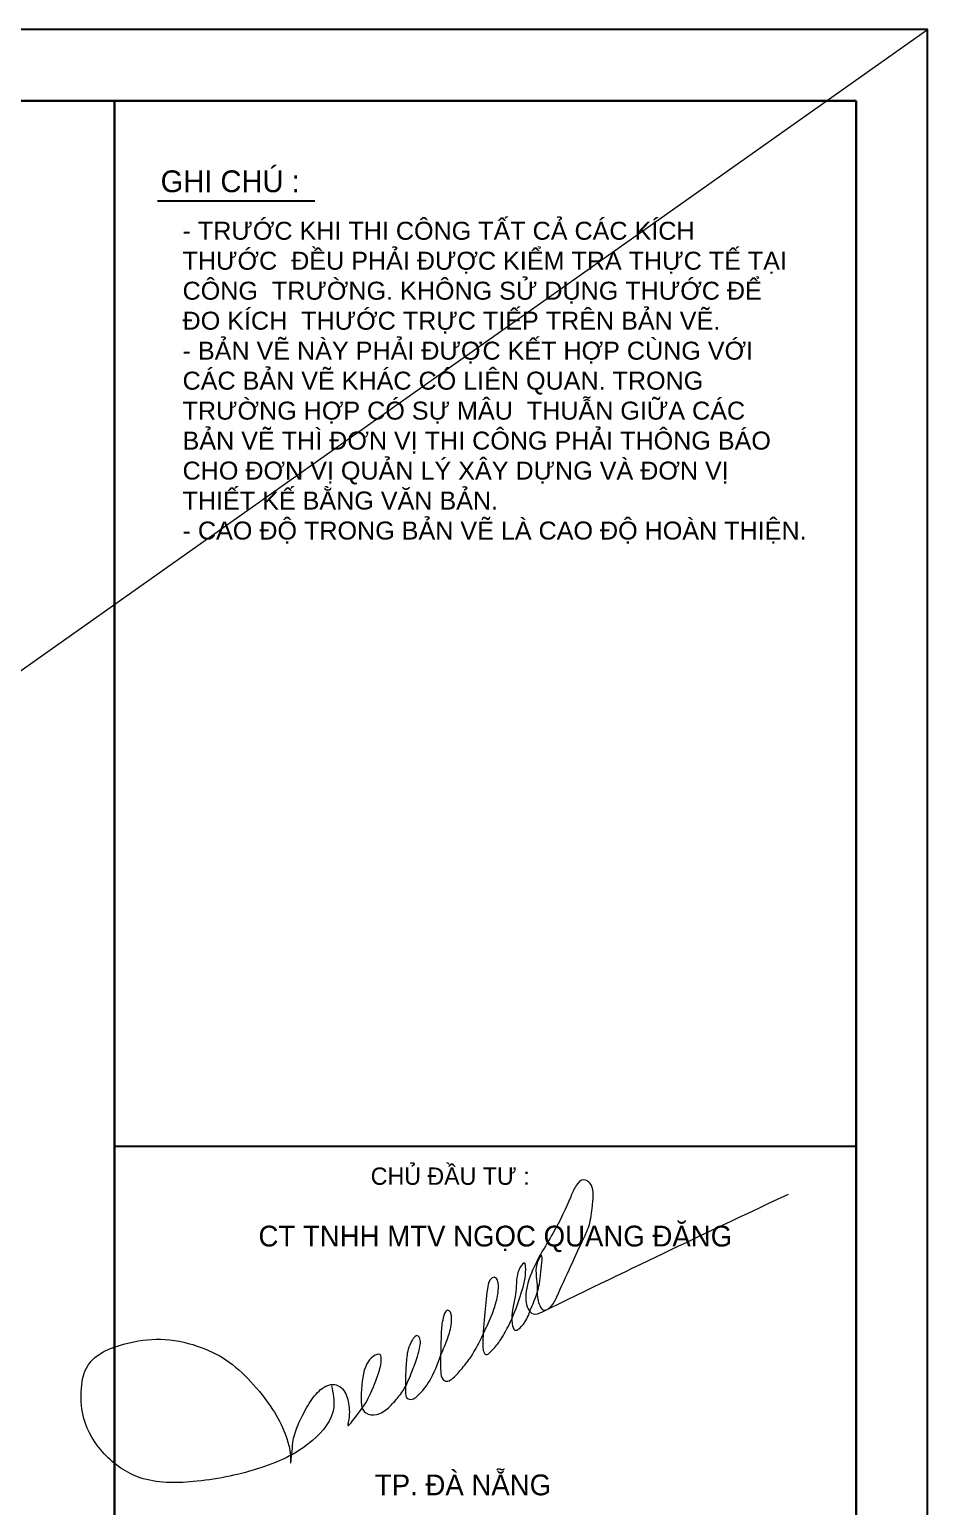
# Model space of a CAD drawing. Header units: millimetres. Extents: x 886808 to 1650903, y -1008069 to 230892.
# Drawn here: x 1599947 to 1608510, y -174559 to -160470 of the extents above; entities that cross this region are included whole.
import ezdxf

# ---------------------------------------------------------------- set-up
doc = ezdxf.new("R2010")
doc.units = ezdxf.units.MM
for name, color, linetype, lineweight in [('0___TUONG XAY MOI', 10, 'Continuous', 40), ('A-Wall', 113, 'Continuous', 30), ('A_Dim', 8, 'Continuous', 5), ('G-ANNO-TTLB', 6, 'Continuous', 18), ('Text', 250, 'Continuous', 25)]:
    doc.layers.add(name, color=color, linetype=linetype, lineweight=lineweight)
doc.layers.add('CUA', color=75, linetype='Continuous')
doc.layers.add('TUONG', color=1, linetype='Continuous')
doc.styles.add('a 1', font='')
doc.styles.add('TEXT', font='arial.ttf')
doc.styles.add('TRUC', font='')
doc.styles.get('a 1').set_extended_font_data('VNI-Avo')
doc.styles.get('TRUC').set_extended_font_data('.VnArialH')

# ---------------------------------------------------------------- blocks, each defined once
blk = doc.blocks.new('A$C083B0C5E')
at = {"layer": 'G-ANNO-TTLB', "lineweight": 9, "transparency": 33554636}
blk.add_spline([(9947, 3851), (10040, 2981), (9201, 1680), (6997, 542), (4454, 38), (2348, 195), (920, 1144), (111, 2546), (4, 3595), (276, 4668), (1740, 5513), (3158, 5699), (4619, 5427), (5750, 4882), (6733, 4024), (7608, 2910), (8113, 1933), (8278, 1363), (8327, 967), (8327, 786), (8395, 1356), (8447, 1770), (8862, 2791), (9286, 3459), (9802, 3864), (9968, 3905), (10385, 3725), (10628, 3148), (10617, 2402), (10600, 2269), (10787, 2456), (11362, 3262), (11754, 4159), (11920, 4770), (11920, 4982), (11880, 5087), (11619, 5021), (11358, 4719), (11134, 3547), (11309, 2771), (11744, 2708), (12212, 2978), (12600, 3393), (12913, 3864), (13138, 4398), (13372, 5011), (13466, 5417), (13480, 5668), (13382, 5837), (13104, 5559), (12936, 4916), (12895, 4232), (12895, 3614), (12960, 3349), (13150, 3311), (13342, 3422), (13899, 4125), (14369, 5244), (14634, 5935), (14719, 6593), (14691, 6734), (14604, 6847), (14352, 6378), (14319, 6100), (14293, 5306), (14293, 4407), (14374, 4106), (14512, 4027), (14728, 4116), (15097, 4485), (15455, 4950), (15846, 5627), (16132, 6233), (16437, 6988), (16571, 7556), (16571, 7936), (16502, 8113), (16416, 8162), (16259, 8056), (16145, 7696), (16036, 6620), (15967, 5400), (15999, 5201), (16085, 5094), (16285, 5210), (16630, 5619), (16978, 6221), (17372, 7155), (17641, 8127), (17661, 8599), (17629, 8724), (17453, 8557), (17361, 8355), (17263, 7479), (17135, 6309), (17235, 6064), (17576, 6302), (17851, 6848), (18129, 7548), (18271, 8378), (18271, 9021), (18155, 8819), (18124, 7846), (18164, 7217), (18404, 6853), (18694, 7021), (18901, 7378), (19468, 8618), (19913, 9586), (20185, 10220), (20321, 11004), (20345, 11549), (20230, 11886), (19973, 12035), (19679, 11811), (19458, 11364), (18759, 9930), (17849, 8210), (17677, 7249), (17761, 6909), (17966, 6704), (18333, 6793), (28106, 11468)], degree=3, dxfattribs=at)
blk = doc.blocks.new('ÈGERGER')
at = {"layer": 'A-Wall', "linetype": 'Continuous', "transparency": 33554636}
for p, q in [((-179936, -849840), (-132098, -849840)), ((-140969, -849840), (-140969, -883772)), ((-132098, -849840), (-132098, -883772))]:
    blk.add_line(p, q, dxfattribs=at)
at = {"layer": 'CUA', "transparency": 33554636}
blk.add_line((-140454, -851037), (-138574, -851037), dxfattribs=at)
at = {"layer": 'CUA', "color": 4, "transparency": 33554636}
blk.add_line((-140969, -862346), (-132098, -862346), dxfattribs=at)
at = {"layer": 'Defpoints', "transparency": 33554636}
blk.add_lwpolyline([(-181644, -884626), (-131244, -884626), (-131244, -848986), (-181644, -848986)], close=True, dxfattribs=at)
at = {"layer": 'TUONG', "transparency": 33554636}
blk.add_line((-132098, -849840), (-132098, -883772), dxfattribs=at)
at = {"layer": 'Text', "transparency": 33554636, "xscale": 0.3010392408390766, "yscale": 0.3010392408390766, "zscale": 0.3010392408390766}
blk.add_blockref('A$C083B0C5E', (-141369, -866372), dxfattribs=at)
at = {"layer": 'Text', "linetype": 'ByBlock', "lineweight": -2, "transparency": 33554636, "style": 'a 1'}
for s, height, p in [('GHI CHUÙ :', 260.5, (-140418, -850932)), ('CHUÛ ÑAÀU TÖ : ', 207.39, (-137904, -862809))]:
    blk.add_text(s, height=height, dxfattribs=at).set_placement(p)
at = {"layer": 'Text', "transparency": 33554636, "attachment_point": 1}
for s, insert, char_height, width, style in [('- TR¦íC KHI THI C¤NG TÊT C¶ C¸C KÝCH TH¦íC  ®Òu ph¶i §¦îC KIÓM TRA thùc tÕ T¹I C¤NG  TR¦êNG. kh«ng sö dông th\xadíc ®Ó ®o kÝch  th\xadíc trùc tiÕp trªn b¶n vÏ.\\P- b¶n vÏ nµy ph¶i ®\xadîc kÕt hîp cïng víi  c¸c b¶n vÏ kh¸c cã liªn quan. trong  tr\xadêng hîp cã sù m©u  thuÉn gi÷a c¸c  b¶n vÏ th× ®¬n vÞ thi c«ng ph¶i th«ng b¸o cho ®¬n vÞ qu¶n lý x©y dùng vµ ®¬n vÞ thiÕt kÕ b»ng v¨n b¶n.\\P- cao ®é trong b¶n vÏ lµ cao ®é hoµn thiÖn. ', (-140155, -851286), 215.177, 7273.82, 'TRUC'), ('{\\W0.95;CT TNHH MTV NG\\fArial|b0|i0|c0|p34;ỌC QUANG ĐĂNG}', (-139247, -863298), 248.78, 13864.8, 'TEXT'), ('\\pi-367.35275,l828.34736,t828.34736;{\\W0.95;TP. ĐÀ NẴNG}', (-138316, -866275), 248.78, 13864.8, 'TEXT')]:
    blk.add_mtext(s, dxfattribs=dict(at, insert=insert, char_height=char_height, width=width, style=style))

msp = doc.modelspace()

# ---------------------------------------------------------------- linework, layer by layer
at = {"layer": 'A_Dim'}
msp.add_line((1568329.5, -188884), (1608510.3, -160470.4), dxfattribs=at)

# ---------------------------------------------------------------- block references
at = {"layer": '0___TUONG XAY MOI', "transparency": 33554636, "xscale": 0.7972382581455364, "yscale": 0.7972382581455364, "zscale": 0.7972382581455364}
msp.add_blockref('ÈGERGER', (1713143, 516373.7), dxfattribs=at)

doc.saveas('drawing.dxf')
